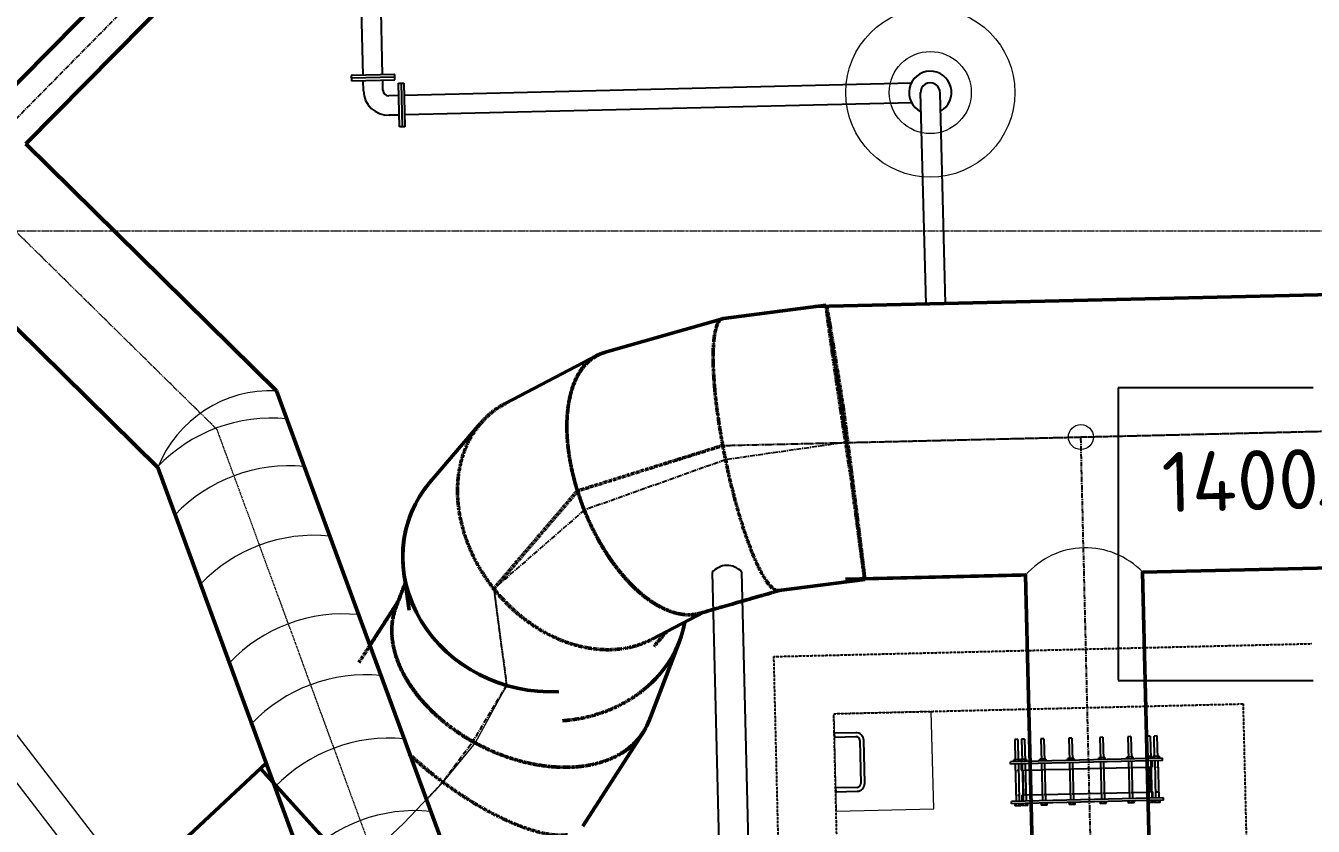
# Model space of a CAD drawing. Header units: inches. Extents: x 0 to 235202, y 0 to 361577.
# Drawn here: x 115357 to 121957, y 301428 to 305529 of the extents above; entities that cross this region are included whole.
import ezdxf

# ---------------------------------------------------------------- set-up
doc = ezdxf.new("R2010")
doc.units = ezdxf.units.IN
doc.header["$MEASUREMENT"] = 0
for name, pattern in [('CENTER', [2, 1.25, -0.25, 0.25, -0.25]), ('HIDDEN', [0.375, 0.25, -0.125]), ('PHANTOM2', [1.25, 0.625, -0.125, 0.125, -0.125, 0.125, -0.125])]:
    doc.linetypes.add(name, pattern=pattern)
for name, color, linetype, lineweight in [('.5', 8, 'Continuous', 0), ('DIM', 251, 'Continuous', 0), ('hid', 8, 'HIDDEN', 0)]:
    doc.layers.add(name, color=color, linetype=linetype, lineweight=lineweight)
for name, color, linetype in [('1', 1, 'CENTER'), ('pipes', 2, 'Continuous'), ('PP', 4, 'Continuous'), ('sleeve type coupling', 1, 'Continuous'), ('steel elbow 45deg', 3, 'Continuous'), ('text', 3, 'Continuous')]:
    doc.layers.add(name, color=color, linetype=linetype)
doc.styles.add('ISO', font='isocpeur.ttf')
doc.styles.get("Standard").update_dxf_attribs({"font": 'arial.ttf'})
doc.linetypes.add('FENCE_LINE', pattern='A,0.5,-0.1,["X",Standard,S=0.1,R=0,X=-0.02,Y=-0.05],-0.1', length=0.7)

msp = doc.modelspace()

# ---------------------------------------------------------------- linework, layer by layer
at = {"layer": '.5', "color": 8, "linetype": 'CENTER', "ltscale": 5}
for p, q in [((112251.8, 307481.1), (116336.5, 303461.5)), ((116336.5, 303461.5), (117313.4, 300798.9))]:
    msp.add_line(p, q, dxfattribs=at)
at = {"layer": '.5', "color": 8, "linetype": 'CENTER', "ltscale": 10}
msp.add_line((169573.2, 304475.8), (105058.9, 304475.8), dxfattribs=at)
at = {"color": 8, "linetype": 'CENTER', "ltscale": 20}
for p, q in [((115138.9, 304880.5), (116414.1, 306172.2)), ((119570.8, 303393.4), (125082.6, 303524.4)), ((119570.5, 303395.8), (118944.6, 303305)), ((120896.2, 297991.7), (120765.9, 303421.4)), ((118944.6, 303305), (118220.5, 303047.1)), ((118220.5, 303047.1), (117756.7, 302643.9)), ((117756.7, 302643.9), (117822.2, 302148.8)), ((117822.2, 302148.8), (117638.6, 301846.6)), ((119499.5, 302004), (119499.5, 302004)), ((117638.6, 301846.6), (117495.6, 301653.8)), ((117495.6, 301653.8), (117411.4, 301563.9))]:
    msp.add_line(p, q, dxfattribs=at)
at = {"color": 8, "linetype": 'PHANTOM2', "ltscale": 20}
msp.add_line((118930.2, 303378.1), (125082.6, 303524.4), dxfattribs=at)
at = {"layer": '1', "color": 8, "linetype": 'HIDDEN', "ltscale": 5}
for p, q in [((119192.4, 302296.8), (121949.1, 302363)), ((119276.4, 298798.2), (119192.4, 302296.8)), ((119499.5, 302004), (121598.9, 302054.5)), ((121668.5, 299155.7), (121598.9, 302054.5)), ((119569.1, 299105.3), (119499.5, 302004))]:
    msp.add_line(p, q, dxfattribs=at)
at = {"layer": '1', "color": 8, "linetype": 'Continuous', "ltscale": 1000}
msp.add_line((119499.5, 302004), (119499.5, 302004), dxfattribs=at)
at = {"layer": 'DIM', "color": 8, "linetype": 'Continuous', "ltscale": 25}
msp.add_line((145896.8, 262255), (107144.3, 312481.6), dxfattribs=at)
at = {"layer": 'DIM', "color": 8, "linetype": 'FENCE_LINE', "ltscale": 25}
msp.add_line((145707.3, 262255), (107025.6, 312390), dxfattribs=at)
at = {"layer": 'DIM', "color": 8, "lineweight": 50}
for p, q in [((112408.7, 306835.7), (116033.9, 303266.3)), ((115179.2, 305099.2), (116288.7, 306223.2)), ((115357.4, 304923.9), (116539.4, 306121.2)), ((115357.4, 304923.9), (116642.8, 303658.9)), ((119402.9, 304089.6), (125082.6, 304224.6)), ((119402.9, 304089.6), (125082.6, 304224.6)), ((119460.8, 304097), (118933.3, 304029.1)), ((119460.8, 304097), (118933.3, 304029.1)), ((118928.4, 304028), (118322.7, 303854.1)), ((118928.4, 304028), (118322.7, 303854.1)), ((118285.6, 303839.2), (117818.2, 303594.6)), ((118285.6, 303839.2), (117818.2, 303594.6)), ((116642.8, 303658.9), (117629.8, 300968.7)), ((117687.5, 303490.1), (117433.9, 303195.8)), ((117687.5, 303490.1), (117433.9, 303195.8)), ((116033.9, 303266.3), (117005.1, 300619.2)), ((121082.3, 302729.1), (125099.2, 302824.6)), ((121082.3, 302729.1), (125099.2, 302824.6)), ((117295.4, 302725.3), (117322.2, 302533.9)), ((119658.2, 302691.7), (119217.3, 302634.9)), ((119658.2, 302691.7), (119217.3, 302634.9)), ((119559, 302692.9), (120483.1, 302714.9)), ((119657.2, 302695.2), (120457.6, 302714.2)), ((119658.5, 302695.3), (120482.7, 302714.9)), ((120585.8, 298421.3), (120482.7, 302714.9)), ((120585.8, 298421.3), (120482.7, 302714.4)), ((121187.8, 298344.7), (121082.6, 302728.8)), ((121187.8, 298344.7), (121082.6, 302728.8)), ((117121.5, 302354.1), (117266.6, 302579.5)), ((118568, 302385.5), (118833.6, 302524.5)), ((118568, 302385.5), (118833.6, 302524.5)), ((118706.2, 302371.4), (118550.8, 301965)), ((118706.2, 302371.4), (118550.8, 301965)), ((118212.6, 301427.6), (118521.9, 301907.9)), ((118212.6, 301427.6), (118521.9, 301907.9)), ((112180.9, 297644.6), (116590, 301750.6)), ((117321.1, 301798.7), (117321.1, 301798.7)), ((117321.1, 301798.7), (117321.1, 301798.7)), ((116561.4, 301724), (117516.9, 300665.7))]:
    msp.add_line(p, q, dxfattribs=at)
at = {"layer": 'DIM', "color": 8, "lineweight": 40}
msp.add_line((119992.8, 305236.6), (119992.8, 305236.6), dxfattribs=at)
at = {"layer": 'DIM', "color": 8, "linetype": 'HIDDEN', "lineweight": 25, "ltscale": 10}
for p, q in [((121957.2, 303674.5), (120957.2, 303674.5)), ((120957.2, 303674.5), (120957.2, 302174.5)), ((120957.2, 302174.5), (121957.2, 302174.5))]:
    msp.add_line(p, q, dxfattribs=at)
at = {"layer": 'DIM', "color": 8, "linetype": 'PHANTOM2', "lineweight": 50, "ltscale": 20}
for p, q in [((118930.2, 303378.1), (118185.5, 303145.4)), ((118185.5, 303145.4), (117756.7, 302643.9)), ((117064.5, 302265.6), (117266.6, 302579.5)), ((117453.3, 302004), (117453.3, 302004)), ((117453.3, 302004), (117453.3, 302004)), ((117321.1, 301798.7), (117321.1, 301798.7)), ((117321.1, 301798.7), (117321.1, 301798.7))]:
    msp.add_line(p, q, dxfattribs=at)
at = {"layer": 'DIM', "color": 8}
for p, q in [((117295.4, 302725.3), (117322.2, 302533.9)), ((119999.4, 302016), (119499.5, 302004)), ((120011.4, 301516.2), (119999.4, 302016)), ((117453.3, 302004), (117453.3, 302004)), ((117453.3, 302004), (117453.3, 302004)), ((119499.5, 302004), (119499.5, 302004)), ((119499.5, 302004), (119511.5, 301504.2)), ((119511.5, 301504.2), (120011.4, 301516.2))]:
    msp.add_line(p, q, dxfattribs=at)
at = {"layer": 'DIM', "color": 8, "linetype": 'Continuous'}
for p, q in [((117756.7, 302643.9), (117822.2, 302148.8)), ((119030, 302580.9), (118881, 302538.1)), ((117822.2, 302148.8), (117661.6, 301854.6)), ((117661.6, 301854.6), (117495.6, 301653.8)), ((117495.6, 301653.8), (117293.1, 301441.8)), ((117293.1, 301441.8), (116710.8, 300893.7))]:
    msp.add_line(p, q, dxfattribs=at)
at = {"layer": 'DIM', "color": 8, "linetype": 'Continuous', "ltscale": 10}
for p, q in [((120490.3, 302247.1), (120494.9, 302055.8)), ((120490.3, 302247.1), (120494.9, 302055.8)), ((121090.1, 302261.5), (121094.7, 302070.2)), ((121090.1, 302261.5), (121094.7, 302070.2)), ((120495.2, 302043.8), (120500.6, 301817.7)), ((120495.2, 302043.8), (120500.6, 301817.7)), ((121095, 302058.2), (121100.4, 301832.1)), ((121095, 302058.2), (121100.4, 301832.1))]:
    msp.add_line(p, q, dxfattribs=at)
at = {"layer": 'DIM', "color": 8, "linetype": 'Continuous'}
for radius in [433.6, 210.4]:
    msp.add_circle((119994, 305186.6), radius, dxfattribs=at)
at = {"layer": 'DIM', "color": 8}
msp.add_circle((120765.9, 303421.4), 64.1, dxfattribs=at)
at = {"layer": 'DIM', "color": 8, "ltscale": 2000}
for centre, radius, start, end in [((116615.8, 303032.3), 627.2, 87.5361, 158.09293), ((116617, 302712.4), 806.5, 84.4078, 136.38747), ((116706.9, 302467.4), 806.5, 84.4078, 136.38747), ((116837.4, 302111.6), 806.5, 84.4078, 136.38747), ((116985.1, 301709), 806.5, 84.4078, 136.38747), ((117099.6, 301396.9), 806.5, 84.4078, 136.38747), ((117218.7, 301072.3), 806.5, 84.4078, 136.38747), ((117354.9, 300701), 806.5, 84.4078, 136.38747)]:
    msp.add_arc(centre, radius, start, end, dxfattribs=at)
at = {"layer": 'DIM', "color": 8}
msp.add_arc((120789.2, 302448.4), 405.8, 43.7058, 139.0452, dxfattribs=at)
msp.add_arc((120789.2, 302448.4), 405.8, 43.7058, 139.0452, dxfattribs=at)
at = {"layer": 'DIM', "color": 8, "linetype": 'PHANTOM2', "lineweight": 50, "ltscale": 20}
for centre, major_axis, ratio, start_param, end_param in [((119567.6, 303395.4), (-106.8, 701.6), 0.010347, 5.905993, 8.116344), ((119075.3, 303332), (143.9, -696.8), 0.187594, 3.127393, 5.89203), ((119567.6, 303395.4), (106.8, -701.6), 0.010347, 1.833158, 2.7644), ((118568.5, 303186.5), (-264.8, 661.1), 0.526378, 6.223368, 8.965853), ((118568.5, 303186.5), (264.8, -661.1), 0.526405, 3.088083, 5.824201), ((118193.1, 302990.1), (444, -559.7), 0.779652, 2.993959, 5.62324), ((119567.6, 303395.4), (90.7, -703.7), 0.004182, 5.90623, 8.116581), ((119567.6, 303395.4), (-90.7, 703.7), 0.004182, 1.833396, 2.764638), ((119075.3, 303332), (-143.9, 696.8), 0.187615, 2.750299, 2.750378), ((119075.3, 303332), (-143.9, 696.8), 0.187594, 2.750438, 3.127393), ((119075.3, 303332), (-143.9, 696.8), 0.187615, 2.750299, 2.750378), ((119075.3, 303332), (-143.9, 696.8), 0.187594, 2.750438, 3.127393), ((117903, 302257.2), (-634.9, 321.5), 0.658679, 0.063924, 1.156014), ((118568.5, 303186.5), (264.8, -661.1), 0.526378, 5.824316, 5.824341), ((118568.5, 303186.5), (264.8, -661.1), 0.526378, 5.824613, 6.234055), ((118193.1, 302990.1), (-444, 559.7), 0.779652, 2.481703, 2.993959), ((118193.2, 302990.1), (-444.1, 559.7), 0.779669, 2.481421, 2.48148), ((118030.7, 302591.2), (710.2, -80.5), 0.872752, 4.921649, 5.578796), ((117903, 302257.2), (-634.9, 321.5), 0.658679, 1.156014, 2.726457), ((117902.9, 302257.1), (-634.9, 321.5), 0.658716, 2.726732, 3.209971), ((117903, 302257.2), (634.9, -321.5), 0.658679, 5.868403, 6.358074), ((117638.6, 301846.6), (571, -423.4), 0.337663, 4.388108, 5.958551), ((117903, 302257.2), (-634.9, 321.5), 0.658679, 2.726729, 2.726755)]:
    msp.add_ellipse(centre, major_axis=major_axis, ratio=ratio, start_param=start_param, end_param=end_param, dxfattribs=at)
at = {"layer": 'DIM', "color": 8}
for centre, major_axis, ratio, start_param, end_param in [((119567.6, 303395.4), (-106.8, 701.6), 0.010347, 5.905993, 8.116344), ((119075.3, 303332), (143.9, -696.8), 0.187594, 3.127393, 5.89203), ((119567.6, 303395.4), (106.8, -701.6), 0.010347, 1.833158, 2.7644), ((118568.5, 303186.5), (-264.8, 661.1), 0.526378, 6.223368, 8.965853), ((118568.5, 303186.5), (264.8, -661.1), 0.526405, 3.088083, 5.824201), ((118193.1, 302990.1), (444, -559.7), 0.779652, 2.993959, 5.62324), ((119567.6, 303395.4), (90.7, -703.7), 0.004182, 5.90623, 8.116581), ((118005.4, 302772.1), (-692.1, 202.9), 0.900786, 5.895155, 8.228652), ((119567.6, 303395.4), (-90.7, 703.7), 0.004182, 1.833396, 2.764638), ((119075.3, 303332), (-143.9, 696.8), 0.187594, 2.750438, 3.127393), ((117903, 302257.2), (-634.9, 321.5), 0.658679, 0.063924, 1.156014), ((118005.3, 302772.1), (-691.9, 203.2), 0.90089, 7.020095, 8.229167), ((118568.5, 303186.5), (264.8, -661.1), 0.526378, 5.824316, 5.824341), ((118568.5, 303186.5), (264.8, -661.1), 0.526378, 5.824613, 6.234055), ((118193.1, 302990.1), (-444, 559.7), 0.779652, 2.481703, 2.993959), ((118193.2, 302990.1), (-444.1, 559.7), 0.779669, 2.481421, 2.48148), ((118005.3, 302772.1), (691.9, -203.2), 0.90089, 5.087575, 5.087653), ((118005.4, 302772.1), (-702.7, -98.1), 0.929782, 1.559357, 1.559436), ((118030.7, 302591.2), (710.2, -80.5), 0.872752, 4.921649, 5.578796), ((117903, 302257.2), (-634.9, 321.5), 0.658679, 1.156014, 2.726457), ((117902.9, 302257.1), (-634.9, 321.5), 0.658716, 2.726732, 3.209971), ((117638.6, 301846.6), (571, -423.4), 0.337663, 4.388108, 5.958551)]:
    msp.add_ellipse(centre, major_axis=major_axis, ratio=ratio, start_param=start_param, end_param=end_param, dxfattribs=at)
at = {"layer": 'DIM', "color": 8, "lineweight": 50}
for centre, major_axis, ratio, start_param, end_param in [((118005.3, 302772.1), (-691.9, 203.2), 0.90089, 5.887651, 8.229167), ((118005.4, 302772.1), (-692.1, 202.9), 0.900786, 5.895155, 8.228652), ((118005.3, 302772.1), (-691.9, 203.2), 0.90089, 5.887651, 6.74835), ((119075.3, 303332), (-143.9, 696.8), 0.187615, 2.750299, 2.750378), ((118030.7, 302591.2), (-710.2, 80.5), 0.872752, 2.437204, 3.080711), ((118005.3, 302772.1), (691.9, -203.2), 0.90089, 5.087575, 5.087653), ((118005.4, 302772.1), (-702.7, -98.1), 0.929782, 1.559357, 1.559436), ((118030.6, 302591.1), (710.3, -80.2), 0.872774, 5.578222, 5.578301), ((118030.6, 302591.1), (710.3, -80.2), 0.872774, 5.578222, 5.578301), ((117903, 302257.2), (634.9, -321.5), 0.658679, 5.868403, 6.358074), ((117903, 302257.2), (-634.9, 321.5), 0.658679, 2.726729, 2.726755)]:
    msp.add_ellipse(centre, major_axis=major_axis, ratio=ratio, start_param=start_param, end_param=end_param, dxfattribs=at)
for points, knots in [([(117255.2, 302549.4), (117255.2, 302549.6), (117255.3, 302549.8), (117255.5, 302550.2), (117255.6, 302550.5), (117255.8, 302551), (117255.9, 302551.3), (117256.1, 302551.9), (117256.2, 302552.2), (117256.5, 302553), (117256.7, 302553.4), (117257, 302554.3), (117257.2, 302554.8), (117257.6, 302555.9), (117257.8, 302556.5), (117258.3, 302557.8), (117258.6, 302558.5), (117259.2, 302560), (117259.5, 302560.9), (117260.2, 302562.7), (117260.6, 302563.7), (117261.5, 302566), (117262, 302567.2), (117263, 302569.9), (117263.5, 302571.3), (117264.8, 302574.6), (117265.4, 302576.3), (117266.9, 302580.2), (117267.7, 302582.3), (117269.5, 302586.9), (117270.5, 302589.5), (117272.6, 302595), (117273.8, 302598.1), (117276.3, 302604.7), (117277.7, 302608.4), (117280.8, 302616.4), (117282.4, 302620.8), (117286.1, 302630.4), (117288.1, 302635.6), (117292.5, 302647.2), (117295, 302653.5), (117299.1, 302664.4), (117300.9, 302669), (117302.7, 302673.6)], [0, 0, 0, 0, 1, 1, 2.2, 2.2, 3.64, 3.64, 5.368, 5.368, 7.4416, 7.4416, 9.92992, 9.92992, 12.915904, 12.915904, 16.499085, 16.499085, 20.798902, 20.798902, 25.958682, 25.958682, 32.150419, 32.150419, 39.580502, 39.580502, 48.496603, 48.496603, 59.195923, 59.195923, 72.035108, 72.035108, 87.442129, 87.442129, 105.930555, 105.930555, 128.116666, 128.116666, 154.74, 154.74, 186.688, 186.688, 210.138507, 210.138507, 210.138507, 210.138507]), ([(117255.2, 302549.4), (117255.2, 302549.6), (117255.3, 302549.8), (117255.5, 302550.2), (117255.6, 302550.5), (117255.8, 302551), (117255.9, 302551.3), (117256.1, 302551.9), (117256.2, 302552.2), (117256.5, 302553), (117256.7, 302553.4), (117257, 302554.3), (117257.2, 302554.8), (117257.6, 302555.9), (117257.8, 302556.5), (117258.3, 302557.8), (117258.6, 302558.5), (117259.2, 302560), (117259.5, 302560.9), (117260.2, 302562.7), (117260.6, 302563.7), (117261.5, 302566), (117262, 302567.2), (117263, 302569.9), (117263.5, 302571.3), (117264.8, 302574.6), (117265.4, 302576.3), (117266.9, 302580.2), (117267.7, 302582.3), (117269.5, 302586.9), (117270.5, 302589.5), (117272.6, 302595), (117273.8, 302598.1), (117276.3, 302604.7), (117277.7, 302608.4), (117280.8, 302616.4), (117282.4, 302620.8), (117286.1, 302630.4), (117288.1, 302635.6), (117292.5, 302647.2), (117295, 302653.5), (117299.1, 302664.4), (117300.9, 302669), (117302.7, 302673.6)], [0, 0, 0, 0, 1, 1, 2.2, 2.2, 3.64, 3.64, 5.368, 5.368, 7.4416, 7.4416, 9.92992, 9.92992, 12.915904, 12.915904, 16.499085, 16.499085, 20.798902, 20.798902, 25.958682, 25.958682, 32.150419, 32.150419, 39.580502, 39.580502, 48.496603, 48.496603, 59.195923, 59.195923, 72.035108, 72.035108, 87.442129, 87.442129, 105.930555, 105.930555, 128.116666, 128.116666, 154.74, 154.74, 186.688, 186.688, 210.138507, 210.138507, 210.138507, 210.138507]), ([(119219, 302635.2), (119218.6, 302635), (119218.2, 302634.9), (119217.3, 302634.7), (119216.7, 302634.5), (119215.6, 302634.2), (119215, 302634), (119213.6, 302633.6), (119212.9, 302633.4), (119211.2, 302632.9), (119210.4, 302632.7), (119208.4, 302632.1), (119207.3, 302631.8), (119205, 302631.1), (119203.7, 302630.8), (119200.8, 302629.9), (119199.3, 302629.5), (119195.9, 302628.5), (119194.1, 302628), (119190, 302626.8), (119187.8, 302626.2), (119182.9, 302624.8), (119180.2, 302624), (119174.4, 302622.3), (119171.2, 302621.4), (119164.1, 302619.4), (119160.3, 302618.3), (119151.8, 302615.9), (119147.2, 302614.5), (119137.1, 302611.6), (119131.6, 302610.1), (119119.4, 302606.6), (119112.8, 302604.7), (119098.2, 302600.5), (119090.2, 302598.2), (119072.7, 302593.1), (119063.2, 302590.4), (119042.2, 302584.4), (119030.7, 302581.1), (119005.5, 302573.8), (118991.7, 302569.9), (118961.5, 302561.2), (118945, 302556.5), (118908.7, 302546), (118888.9, 302540.3), (118850.8, 302529.4), (118832.5, 302524.2), (118814.3, 302518.9)], [2.280641, 2.280641, 2.280641, 2.280641, 3.64, 3.64, 5.368, 5.368, 7.4416, 7.4416, 9.92992, 9.92992, 12.915904, 12.915904, 16.499085, 16.499085, 20.798902, 20.798902, 25.958682, 25.958682, 32.150419, 32.150419, 39.580502, 39.580502, 48.496603, 48.496603, 59.195923, 59.195923, 72.035108, 72.035108, 87.442129, 87.442129, 105.930555, 105.930555, 128.116666, 128.116666, 154.74, 154.74, 186.688, 186.688, 225.0256, 225.0256, 271.030719, 271.030719, 326.236863, 326.236863, 392.484236, 392.484236, 453.577942, 453.577942, 453.577942, 453.577942]), ([(119219, 302635.2), (119218.6, 302635), (119218.2, 302634.9), (119217.3, 302634.7), (119216.7, 302634.5), (119215.6, 302634.2), (119215, 302634), (119213.6, 302633.6), (119212.9, 302633.4), (119211.2, 302632.9), (119210.4, 302632.7), (119208.4, 302632.1), (119207.3, 302631.8), (119205, 302631.1), (119203.7, 302630.8), (119200.8, 302629.9), (119199.3, 302629.5), (119195.9, 302628.5), (119194.1, 302628), (119190, 302626.8), (119187.8, 302626.2), (119182.9, 302624.8), (119180.2, 302624), (119174.4, 302622.3), (119171.2, 302621.4), (119164.1, 302619.4), (119160.3, 302618.3), (119151.8, 302615.9), (119147.2, 302614.5), (119137.1, 302611.6), (119131.6, 302610.1), (119119.4, 302606.6), (119112.8, 302604.7), (119098.2, 302600.5), (119090.2, 302598.2), (119072.7, 302593.1), (119063.2, 302590.4), (119045.7, 302585.4), (119037.9, 302583.1), (119030, 302580.9)], [2.280641, 2.280641, 2.280641, 2.280641, 3.64, 3.64, 5.368, 5.368, 7.4416, 7.4416, 9.92992, 9.92992, 12.915904, 12.915904, 16.499085, 16.499085, 20.798902, 20.798902, 25.958682, 25.958682, 32.150419, 32.150419, 39.580502, 39.580502, 48.496603, 48.496603, 59.195923, 59.195923, 72.035108, 72.035108, 87.442129, 87.442129, 105.930555, 105.930555, 128.116666, 128.116666, 154.74, 154.74, 186.688, 186.688, 213.048901, 213.048901, 213.048901, 213.048901]), ([(118881, 302538.1), (118877, 302536.9), (118873, 302535.8), (118850.8, 302529.4), (118832.5, 302524.2), (118814.3, 302518.9)], [379.207638, 379.207638, 379.207638, 379.207638, 392.484236, 392.484236, 453.577942, 453.577942, 453.577942, 453.577942])]:
    msp.add_open_spline(points, degree=3, knots=knots, dxfattribs=at)
at = {"layer": 'DIM', "color": 8, "linetype": 'PHANTOM2', "lineweight": 50, "ltscale": 20}
for points in [[(119158.5, 302677.5), (119158.5, 302677.5), (119158.5, 302677.5), (119158.5, 302677.6)], [(119158.5, 302677.5), (119158.5, 302677.5), (119158.5, 302677.5), (119158.5, 302677.6)], [(118651.7, 302532.1), (118651.8, 302532), (118651.8, 302532), (118651.8, 302532)], [(118276.5, 302335.6), (118276.5, 302335.6), (118276.4, 302335.6), (118276.4, 302335.6)]]:
    msp.add_open_spline(points, degree=3, dxfattribs=at)
at = {"layer": 'DIM', "color": 8, "lineweight": 50}
for points in [[(119158.5, 302677.5), (119158.5, 302677.5), (119158.5, 302677.5), (119158.5, 302677.6)], [(118526.3, 302128.3), (118526.3, 302128.3), (118526.3, 302128.3), (118526.2, 302128.3)], [(118526.3, 302128.3), (118526.3, 302128.3), (118526.3, 302128.3), (118526.2, 302128.3)]]:
    msp.add_open_spline(points, degree=3, dxfattribs=at)
at = {"layer": 'DIM', "color": 8, "linetype": 'PHANTOM2', "lineweight": 50, "ltscale": 20}
for points, knots in [([(117255.2, 302549.4), (117237.9, 302504.3), (117230.9, 302454.6), (117239.6, 302336.1), (117261.3, 302267), (117336.4, 302130.4), (117388.8, 302064.3), (117453.3, 302004)], [349.808946, 349.808946, 349.808946, 349.808946, 572.76108, 572.76108, 851.952014, 851.952014, 1129.39456, 1129.39456, 1129.39456, 1129.39456]), ([(118651.8, 302532), (118708.7, 302509.8), (118763, 302505), (118812.3, 302518.4), (118813.3, 302518.6), (118814.3, 302518.9)], [0.154155, 0.154155, 0.154155, 0.154155, 287.832552, 287.832552, 293.758493, 293.758493, 293.758493, 293.758493]), ([(118642, 302424.2), (118639.5, 302421.3), (118636.9, 302418.4), (118630.2, 302410.5), (118625.9, 302405.6), (118616.6, 302394.7), (118611.5, 302388.8), (118600.3, 302375.8), (118594.1, 302368.7), (118584.2, 302357.2), (118580.5, 302352.8), (118576.7, 302348.4)], [163.957304, 163.957304, 163.957304, 163.957304, 186.688, 186.688, 225.0256, 225.0256, 271.030719, 271.030719, 326.236863, 326.236863, 360.371935, 360.371935, 360.371935, 360.371935]), ([(117453.3, 302004), (117516.7, 301944.9), (117590.4, 301892.5), (117751.3, 301806.7), (117836.8, 301774.2), (118009.7, 301733.3), (118095.4, 301725.8), (118217.2, 301734.7), (118257.5, 301741.6), (118332.8, 301762.6), (118367.4, 301776.8), (118398.6, 301794.4)], [0, 0, 0, 0, 272.136982, 272.136982, 546.944483, 546.944483, 827.267677, 827.267677, 977.427322, 977.427322, 1127.787621, 1127.787621, 1127.787621, 1127.787621])]:
    msp.add_open_spline(points, degree=3, knots=knots, dxfattribs=at)
at = {"layer": 'DIM', "color": 8}
for points, knots in [([(117255.2, 302549.4), (117237.9, 302504.3), (117230.9, 302454.6), (117239.6, 302336.1), (117261.3, 302267), (117336.4, 302130.4), (117388.8, 302064.3), (117453.3, 302004)], [349.808946, 349.808946, 349.808946, 349.808946, 572.76108, 572.76108, 851.952014, 851.952014, 1129.39456, 1129.39456, 1129.39456, 1129.39456]), ([(118651.8, 302532), (118708.7, 302509.8), (118763, 302505), (118812.3, 302518.4), (118813.3, 302518.6), (118814.3, 302518.9)], [0.154155, 0.154155, 0.154155, 0.154155, 287.832552, 287.832552, 293.758493, 293.758493, 293.758493, 293.758493]), ([(118642, 302424.2), (118639.5, 302421.3), (118636.9, 302418.4), (118630.2, 302410.5), (118625.9, 302405.6), (118616.6, 302394.7), (118611.5, 302388.8), (118600.3, 302375.8), (118594.1, 302368.7), (118584.2, 302357.2), (118580.5, 302352.8), (118576.7, 302348.4)], [163.957304, 163.957304, 163.957304, 163.957304, 186.688, 186.688, 225.0256, 225.0256, 271.030719, 271.030719, 326.236863, 326.236863, 360.371935, 360.371935, 360.371935, 360.371935]), ([(117453.3, 302004), (117516.7, 301944.9), (117590.4, 301892.5), (117751.3, 301806.7), (117836.8, 301774.2), (118009.7, 301733.3), (118095.4, 301725.8), (118217.2, 301734.7), (118257.5, 301741.6), (118332.8, 301762.6), (118367.4, 301776.8), (118398.6, 301794.4)], [0, 0, 0, 0, 272.136982, 272.136982, 546.944483, 546.944483, 827.267677, 827.267677, 977.427322, 977.427322, 1127.787621, 1127.787621, 1127.787621, 1127.787621])]:
    msp.add_open_spline(points, degree=3, knots=knots, dxfattribs=at)
for points in [[(118651.7, 302532.1), (118651.8, 302532), (118651.8, 302532), (118651.8, 302532)], [(118276.5, 302335.6), (118276.5, 302335.6), (118276.4, 302335.6), (118276.4, 302335.6)]]:
    msp.add_open_spline(points, degree=3, dxfattribs=at)
at = {"layer": 'hid', "color": 8, "ltscale": 0.1}
for p, q in [((120465.8, 301714.7), (120481.8, 301715.1)), ((120465.8, 301714.7), (120481.8, 301715.1)), ((120465.8, 301714.7), (120481.8, 301715.1)), ((120465.8, 301714.7), (120481.8, 301715.1)), ((120475.2, 301587.5), (120472.2, 301714.9)), ((120475.2, 301587.5), (120472.2, 301714.9)), ((121109.9, 301730.2), (121125.8, 301730.6)), ((121125.9, 301730.6), (121109.9, 301730.2)), ((121109.9, 301730.2), (121125.8, 301730.6)), ((121125.9, 301730.6), (121109.9, 301730.2)), ((121122.6, 301603.1), (121119.5, 301730.4)), ((121122.6, 301603.1), (121119.5, 301730.4)), ((120468.9, 301587.4), (120484.9, 301587.8)), ((120468.9, 301587.4), (120484.9, 301587.8)), ((120468.9, 301587.4), (120484.9, 301587.8)), ((120468.9, 301587.4), (120484.9, 301587.8)), ((121112.9, 301602.8), (121128.9, 301603.2)), ((121128.9, 301603.2), (121112.9, 301602.8)), ((121112.9, 301602.8), (121128.9, 301603.2)), ((121128.9, 301603.2), (121112.9, 301602.8))]:
    msp.add_line(p, q, dxfattribs=at)
at = {"layer": 'pipes', "color": 8, "ltscale": 2000}
for p, q in [((119611.9, 301906.7), (119501.9, 301904.1)), ((119501.9, 301904.1), (119502.4, 301884.1)), ((119502.4, 301884.1), (119612.4, 301886.7)), ((119632.8, 301867.2), (119638.1, 301647.3)), ((119658.1, 301647.8), (119652.8, 301867.7)), ((119618.6, 301626.8), (119508.6, 301624.2)), ((119508.6, 301624.2), (119509.1, 301604.2)), ((119509.1, 301604.2), (119619.1, 301606.8))]:
    msp.add_line(p, q, dxfattribs=at)
for centre, radius, start, end in [((119612.8, 301866.7), 40, 1.3755, 91.3755), ((119612.8, 301866.7), 20, 1.3755, 91.3755), ((119618.1, 301646.8), 20, 271.3755, 1.3755), ((119618.1, 301646.8), 40, 271.3755, 1.3755)]:
    msp.add_arc(centre, radius, start, end, dxfattribs=at)
at = {"layer": 'PP', "color": 8}
msp.add_ellipse((118030.7, 302591.2), major_axis=(-710.2, 80.5), ratio=0.872752, start_param=2.437204, end_param=3.080711, dxfattribs=at)
at = {"layer": 'sleeve type coupling', "color": 8}
for p, q in [((120576.9, 301876), (120561.5, 301875.7)), ((120576.9, 301876), (120561.5, 301875.7)), ((120561.5, 301875.7), (120564.2, 301761.1)), ((120561.5, 301875.7), (120564.2, 301761.1)), ((120576.9, 301876), (120579.7, 301761.5)), ((120576.9, 301876), (120579.7, 301761.5)), ((120720.2, 301879.5), (120704.8, 301879.1)), ((120720.2, 301879.5), (120704.8, 301879.1)), ((120704.8, 301879.1), (120707.6, 301764.5)), ((120704.8, 301879.1), (120707.6, 301764.5)), ((120720.2, 301879.5), (120723, 301764.9)), ((120720.2, 301879.5), (120723, 301764.9)), ((120879.3, 301883.3), (120863.8, 301882.9)), ((120879.3, 301883.3), (120863.8, 301882.9)), ((120863.8, 301882.9), (120866.6, 301768.4)), ((120863.8, 301882.9), (120866.6, 301768.4)), ((120879.3, 301883.3), (120882, 301768.7)), ((120879.3, 301883.3), (120882, 301768.7)), ((121022.6, 301886.7), (121007.2, 301886.4)), ((121022.6, 301886.7), (121007.2, 301886.4)), ((121007.2, 301886.4), (121009.9, 301771.8)), ((121007.2, 301886.4), (121009.9, 301771.8)), ((121022.6, 301886.7), (121025.3, 301772.2)), ((121022.6, 301886.7), (121025.3, 301772.2)), ((121121.7, 301889.1), (121106.3, 301888.8)), ((121121.7, 301889.1), (121106.3, 301888.8)), ((121106.3, 301888.8), (121109.1, 301774.2)), ((121106.3, 301888.8), (121109.1, 301774.2)), ((121121.7, 301889.1), (121124.5, 301774.6)), ((121121.7, 301889.1), (121124.5, 301774.6)), ((121157.4, 301890), (121141.4, 301889.6)), ((121157.4, 301890), (121141.4, 301889.6)), ((121144.2, 301775), (121141.4, 301889.6)), ((121144.2, 301775), (121141.4, 301889.6)), ((121160.2, 301775.4), (121157.4, 301890)), ((121160.2, 301775.4), (121157.4, 301890)), ((120442.3, 301872.8), (120426.9, 301872.4)), ((120442.3, 301872.8), (120426.9, 301872.4)), ((120426.9, 301872.4), (120429.7, 301757.9)), ((120426.9, 301872.4), (120429.7, 301757.9)), ((120442.3, 301872.8), (120445.1, 301758.2)), ((120442.3, 301872.8), (120445.1, 301758.2)), ((120477.7, 301873.7), (120462.3, 301873.3)), ((120477.7, 301873.7), (120462.3, 301873.3)), ((120462.3, 301873.3), (120465.1, 301758.7)), ((120462.3, 301873.3), (120465.1, 301758.7)), ((120477.7, 301873.7), (120480.5, 301759.1)), ((120477.7, 301873.7), (120480.5, 301759.1)), ((121184.7, 301776), (120404.9, 301757.3)), ((121184.7, 301776), (120404.9, 301757.3)), ((120405.2, 301745.3), (120404.9, 301757.3)), ((120405.2, 301745.3), (120404.9, 301757.3)), ((121185, 301764), (120405.2, 301745.3)), ((121185, 301764), (120405.2, 301745.3)), ((120452.6, 301768.7), (120421.7, 301768)), ((120452.6, 301768.7), (120421.7, 301768)), ((120422, 301757.7), (120421.7, 301768)), ((120422, 301757.7), (120421.7, 301768)), ((120429.7, 301745.9), (120434.3, 301554.5)), ((120429.7, 301745.9), (120434.3, 301554.5)), ((120445.7, 301746.3), (120450.3, 301554.9)), ((120445.7, 301746.3), (120450.3, 301554.9)), ((120452.6, 301768.7), (120452.8, 301758.4)), ((120452.6, 301768.7), (120452.8, 301758.4)), ((120488, 301769.6), (120457.1, 301768.8)), ((120488, 301769.6), (120457.1, 301768.8)), ((120457.4, 301758.5), (120457.1, 301768.8)), ((120457.4, 301758.5), (120457.1, 301768.8)), ((120465.4, 301746.7), (120459.4, 301746.6)), ((120465.4, 301746.7), (120459.4, 301746.6)), ((120459.4, 301746.6), (120460.2, 301714.6)), ((120459.4, 301746.6), (120460.2, 301714.6)), ((120465.1, 301746.7), (120469.7, 301555.4)), ((120465.1, 301746.7), (120469.7, 301555.4)), ((120481.1, 301747.1), (120485.7, 301555.8)), ((120481.1, 301747.1), (120485.7, 301555.8)), ((120488, 301769.6), (120488.2, 301759.3)), ((120488, 301769.6), (120488.2, 301759.3)), ((120587.1, 301772), (120556.3, 301771.2)), ((120587.1, 301772), (120556.3, 301771.2)), ((120556.5, 301760.9), (120556.3, 301771.2)), ((120556.5, 301760.9), (120556.3, 301771.2)), ((120564.2, 301749.1), (120568.8, 301557.8)), ((120564.2, 301749.1), (120568.8, 301557.8)), ((120580.2, 301749.5), (120584.8, 301558.1)), ((120580.2, 301749.5), (120584.8, 301558.1)), ((120587.1, 301772), (120587.4, 301761.7)), ((120587.1, 301772), (120587.4, 301761.7)), ((120730.4, 301775.4), (120699.6, 301774.7)), ((120730.4, 301775.4), (120699.6, 301774.7)), ((120699.8, 301764.4), (120699.6, 301774.7)), ((120699.8, 301764.4), (120699.6, 301774.7)), ((120707.6, 301752.5), (120712.1, 301561.2)), ((120707.6, 301752.5), (120712.1, 301561.2)), ((120723.5, 301752.9), (120728.1, 301561.6)), ((120723.5, 301752.9), (120728.1, 301561.6)), ((120730.4, 301775.4), (120730.7, 301765.1)), ((120730.4, 301775.4), (120730.7, 301765.1)), ((120889.5, 301779.2), (120858.6, 301778.5)), ((120889.5, 301779.2), (120858.6, 301778.5)), ((120858.9, 301768.2), (120858.6, 301778.5)), ((120858.9, 301768.2), (120858.6, 301778.5)), ((120866.6, 301756.4), (120871.2, 301565)), ((120866.6, 301756.4), (120871.2, 301565)), ((120882.6, 301756.7), (120887.2, 301565.4)), ((120882.6, 301756.7), (120887.2, 301565.4)), ((120889.5, 301779.2), (120889.7, 301768.9)), ((120889.5, 301779.2), (120889.7, 301768.9)), ((121032.8, 301782.7), (121002, 301781.9)), ((121032.8, 301782.7), (121002, 301781.9)), ((121002.2, 301771.6), (121002, 301781.9)), ((121002.2, 301771.6), (121002, 301781.9)), ((121009.9, 301759.8), (121014.5, 301568.5)), ((121009.9, 301759.8), (121014.5, 301568.5)), ((121025.9, 301760.2), (121030.5, 301568.8)), ((121025.9, 301760.2), (121030.5, 301568.8)), ((121032.8, 301782.7), (121033.1, 301772.4)), ((121032.8, 301782.7), (121033.1, 301772.4)), ((121132, 301785), (121101.1, 301784.3)), ((121132, 301785), (121101.1, 301784.3)), ((121101.4, 301774), (121101.1, 301784.3)), ((121101.4, 301774), (121101.1, 301784.3)), ((121109.1, 301762.2), (121113.7, 301570.8)), ((121109.1, 301762.2), (121113.7, 301570.8)), ((121125.1, 301762.6), (121129.7, 301571.2)), ((121125.1, 301762.6), (121129.7, 301571.2)), ((121130.7, 301762.7), (121131.5, 301730.7)), ((121130.7, 301762.7), (121131.5, 301730.7)), ((121132, 301785), (121132.2, 301774.7)), ((121132, 301785), (121132.2, 301774.7)), ((121167.4, 301785.9), (121136.5, 301785.1)), ((121167.4, 301785.9), (121136.5, 301785.1)), ((121136.8, 301774.9), (121136.5, 301785.1)), ((121136.8, 301774.9), (121136.5, 301785.1)), ((121144.5, 301763), (121149.1, 301571.7)), ((121144.5, 301763), (121149.1, 301571.7)), ((121160.5, 301763.4), (121165.1, 301572.1)), ((121160.5, 301763.4), (121165.1, 301572.1)), ((121167.4, 301785.9), (121167.6, 301775.6)), ((121167.4, 301785.9), (121167.6, 301775.6)), ((121185, 301764), (121184.7, 301776)), ((121185, 301764), (121184.7, 301776)), ((120460.2, 301714.6), (120465.8, 301714.7)), ((120460.2, 301714.6), (120465.8, 301714.7)), ((120481.8, 301715.1), (120565, 301717.1)), ((120481.8, 301715.1), (120565, 301717.1)), ((120581, 301717.5), (120708.3, 301720.6)), ((120581, 301717.5), (120708.3, 301720.6)), ((120724.3, 301720.9), (120867.4, 301724.4)), ((120724.3, 301720.9), (120867.4, 301724.4)), ((120883.4, 301724.8), (121010.7, 301727.8)), ((120883.4, 301724.8), (121010.7, 301727.8)), ((121026.7, 301728.2), (121109.9, 301730.2)), ((121026.7, 301728.2), (121109.9, 301730.2)), ((121125.8, 301730.6), (121131.5, 301730.7)), ((121125.8, 301730.6), (121131.5, 301730.7)), ((121189.6, 301572.7), (120409.8, 301553.9)), ((121189.6, 301572.7), (120409.8, 301553.9)), ((120410.1, 301541.9), (120409.8, 301553.9)), ((120410.1, 301541.9), (120409.8, 301553.9)), ((121189.8, 301560.7), (120410.1, 301541.9)), ((121189.8, 301560.7), (120410.1, 301541.9)), ((120463.2, 301587.2), (120468.9, 301587.4)), ((120463.2, 301587.2), (120468.9, 301587.4)), ((120463.2, 301587.2), (120464, 301555.2)), ((120463.2, 301587.2), (120464, 301555.2)), ((120484.9, 301587.8), (120568.1, 301589.7)), ((120484.9, 301587.8), (120568.1, 301589.7)), ((120561.7, 301545.6), (120562, 301535.3)), ((120561.7, 301545.6), (120562, 301535.3)), ((120569.7, 301535.5), (120569.4, 301545.8)), ((120569.7, 301535.5), (120569.4, 301545.8)), ((120584.1, 301590.1), (120711.4, 301593.2)), ((120584.1, 301590.1), (120711.4, 301593.2)), ((120585.1, 301535.8), (120584.8, 301546.1)), ((120585.1, 301535.8), (120584.8, 301546.1)), ((120592.8, 301536), (120592.6, 301546.3)), ((120592.8, 301536), (120592.6, 301546.3)), ((120705, 301549), (120705.3, 301538.7)), ((120705, 301549), (120705.3, 301538.7)), ((120713, 301538.9), (120712.7, 301549.2)), ((120713, 301538.9), (120712.7, 301549.2)), ((120727.4, 301593.6), (120870.4, 301597)), ((120727.4, 301593.6), (120870.4, 301597)), ((120728.4, 301539.3), (120728.1, 301549.6)), ((120728.4, 301539.3), (120728.1, 301549.6)), ((120736.1, 301539.5), (120735.9, 301549.8)), ((120736.1, 301539.5), (120735.9, 301549.8)), ((120864.1, 301552.8), (120864.3, 301542.5)), ((120864.1, 301552.8), (120864.3, 301542.5)), ((120872, 301542.7), (120871.8, 301553)), ((120872, 301542.7), (120871.8, 301553)), ((120886.4, 301597.4), (121013.7, 301600.4)), ((120886.4, 301597.4), (121013.7, 301600.4)), ((120887.5, 301543.1), (120887.2, 301553.4)), ((120887.5, 301543.1), (120887.2, 301553.4)), ((120895.2, 301543.3), (120894.9, 301553.6)), ((120895.2, 301543.3), (120894.9, 301553.6)), ((121007.4, 301556.3), (121007.6, 301546)), ((121007.4, 301556.3), (121007.6, 301546)), ((121038.5, 301546.7), (121007.6, 301546)), ((121038.5, 301546.7), (121007.6, 301546)), ((121015.3, 301546.2), (121015.1, 301556.5)), ((121015.3, 301546.2), (121015.1, 301556.5)), ((121029.7, 301600.8), (121112.9, 301602.8)), ((121029.7, 301600.8), (121112.9, 301602.8)), ((121030.8, 301546.5), (121030.5, 301556.8)), ((121030.8, 301546.5), (121030.5, 301556.8)), ((121038.5, 301546.7), (121038.2, 301557)), ((121038.5, 301546.7), (121038.2, 301557)), ((121106.5, 301558.7), (121106.8, 301548.4)), ((121106.5, 301558.7), (121106.8, 301548.4)), ((121137.6, 301549.1), (121106.8, 301548.4)), ((121137.6, 301549.1), (121106.8, 301548.4)), ((121114.5, 301548.6), (121114.3, 301558.9)), ((121114.5, 301548.6), (121114.3, 301558.9)), ((121128.9, 301603.2), (121134.6, 301603.3)), ((121128.9, 301603.2), (121134.6, 301603.3)), ((121129.9, 301548.9), (121129.7, 301559.2)), ((121129.9, 301548.9), (121129.7, 301559.2)), ((121135.3, 301571.4), (121134.6, 301603.3)), ((121135.3, 301571.4), (121134.6, 301603.3)), ((121137.6, 301549.1), (121137.4, 301559.4)), ((121137.6, 301549.1), (121137.4, 301559.4)), ((121141.9, 301559.5), (121142.2, 301549.2)), ((121141.9, 301559.5), (121142.2, 301549.2)), ((121173, 301550), (121142.2, 301549.2)), ((121173, 301550), (121142.2, 301549.2)), ((121149.9, 301549.4), (121149.6, 301559.7)), ((121149.9, 301549.4), (121149.6, 301559.7)), ((121165.3, 301549.8), (121165.1, 301560.1)), ((121165.3, 301549.8), (121165.1, 301560.1)), ((121173, 301550), (121172.8, 301560.3)), ((121173, 301550), (121172.8, 301560.3)), ((121189.8, 301560.7), (121189.6, 301572.7)), ((121189.8, 301560.7), (121189.6, 301572.7)), ((120427.1, 301542.4), (120427.4, 301532.1)), ((120427.1, 301542.4), (120427.4, 301532.1)), ((120458.2, 301532.8), (120427.4, 301532.1)), ((120458.2, 301532.8), (120427.4, 301532.1)), ((120435.1, 301532.2), (120434.9, 301542.5)), ((120435.1, 301532.2), (120434.9, 301542.5)), ((120450.5, 301532.6), (120450.3, 301542.9)), ((120450.5, 301532.6), (120450.3, 301542.9)), ((120458.2, 301532.8), (120458, 301543.1)), ((120458.2, 301532.8), (120458, 301543.1)), ((120462.5, 301543.2), (120462.8, 301532.9)), ((120462.5, 301543.2), (120462.8, 301532.9)), ((120493.6, 301533.6), (120462.8, 301532.9)), ((120493.6, 301533.6), (120462.8, 301532.9)), ((120470.5, 301533.1), (120470.2, 301543.4)), ((120470.5, 301533.1), (120470.2, 301543.4)), ((120485.9, 301533.5), (120485.7, 301543.8)), ((120485.9, 301533.5), (120485.7, 301543.8)), ((120493.6, 301533.6), (120493.4, 301543.9)), ((120493.6, 301533.6), (120493.4, 301543.9)), ((120592.8, 301536), (120562, 301535.3)), ((120592.8, 301536), (120562, 301535.3)), ((120736.1, 301539.5), (120705.3, 301538.7)), ((120736.1, 301539.5), (120705.3, 301538.7)), ((120895.2, 301543.3), (120864.3, 301542.5)), ((120895.2, 301543.3), (120864.3, 301542.5))]:
    msp.add_line(p, q, dxfattribs=at)
at = {"layer": 'sleeve type coupling', "color": 8, "linetype": 'HIDDEN', "ltscale": 25}
for p, q in [((120430.5, 301713.9), (120446.4, 301714.3)), ((120430.5, 301713.9), (120446.4, 301714.3)), ((120565, 301717.1), (120581, 301717.5)), ((120565, 301717.1), (120581, 301717.5)), ((120708.3, 301720.6), (120724.3, 301720.9)), ((120708.3, 301720.6), (120724.3, 301720.9)), ((120867.4, 301724.4), (120883.4, 301724.8)), ((120867.4, 301724.4), (120883.4, 301724.8)), ((121010.7, 301727.8), (121026.7, 301728.2)), ((121010.7, 301727.8), (121026.7, 301728.2)), ((121145.2, 301731), (121161.2, 301731.4)), ((121145.2, 301731), (121161.2, 301731.4)), ((120433.5, 301586.5), (120449.5, 301586.9)), ((120433.5, 301586.5), (120449.5, 301586.9)), ((120568.1, 301589.7), (120584.1, 301590.1)), ((120568.1, 301589.7), (120584.1, 301590.1)), ((120711.4, 301593.2), (120727.4, 301593.6)), ((120711.4, 301593.2), (120727.4, 301593.6)), ((120870.4, 301597), (120886.4, 301597.4)), ((120870.4, 301597), (120886.4, 301597.4)), ((121013.7, 301600.4), (121029.7, 301600.8)), ((121013.7, 301600.4), (121029.7, 301600.8)), ((121148.3, 301603.7), (121164.3, 301604.1)), ((121148.3, 301603.7), (121164.3, 301604.1))]:
    msp.add_line(p, q, dxfattribs=at)
at = {"layer": 'steel elbow 45deg', "color": 8}
for p, q in [((117086.4, 305275.6), (116845, 315332.6)), ((117186.4, 305278), (117172, 305879.9)), ((117249.3, 305279.5), (117025.7, 305274.1)), ((117025.7, 305274.1), (117026.4, 305246.1)), ((117249.7, 305265.5), (117026.1, 305260.1)), ((117026.4, 305246.1), (117250, 305251.5)), ((117088.4, 305195.8), (117087.1, 305247.6)), ((117188.3, 305198.2), (117187.1, 305250)), ((117250, 305251.5), (117249.3, 305279.5)), ((117268.1, 305234.2), (117296.1, 305234.8)), ((117273.4, 305010.6), (117268.1, 305234.2)), ((117282.1, 305234.5), (117287.4, 305010.9)), ((117296.1, 305234.8), (117301.4, 305011.2)), ((119898.3, 305234.4), (117297.6, 305172)), ((119972.1, 304103.1), (119944, 305187.6)), ((120072.1, 304105.5), (120044.1, 305183.4)), ((117269.6, 305171.3), (117217.9, 305170)), ((119900.7, 305134.4), (117300, 305072)), ((117272, 305071.3), (117220.3, 305070.1)), ((117301.4, 305011.2), (117273.4, 305010.6)), ((118876.4, 302727.6), (118914.3, 301149.7)), ((119026.4, 302731.2), (119064.3, 301153.3))]:
    msp.add_line(p, q, dxfattribs=at)
for centre, radius, start, end in [((119994, 305186.6), 109, 298.68353, 244.09559), ((117217.2, 305198.9), 128.9, 181.3755, 271.3755), ((117217.2, 305198.9), 28.9, 181.3755, 271.3755), ((119994, 305186.6), 50, 356.29421, 183.8456), ((118952.9, 302664.4), 99.3, 42.30188, 140.44911)]:
    msp.add_arc(centre, radius, start, end, dxfattribs=at)

# ---------------------------------------------------------------- texts
at = {"layer": 'text', "color": 8, "style": 'ISO'}
msp.add_text('1400%%C', height=307.62, rotation=1.36179, dxfattribs=at).set_placement((121183.8, 303035.3))

doc.saveas('drawing.dxf')
